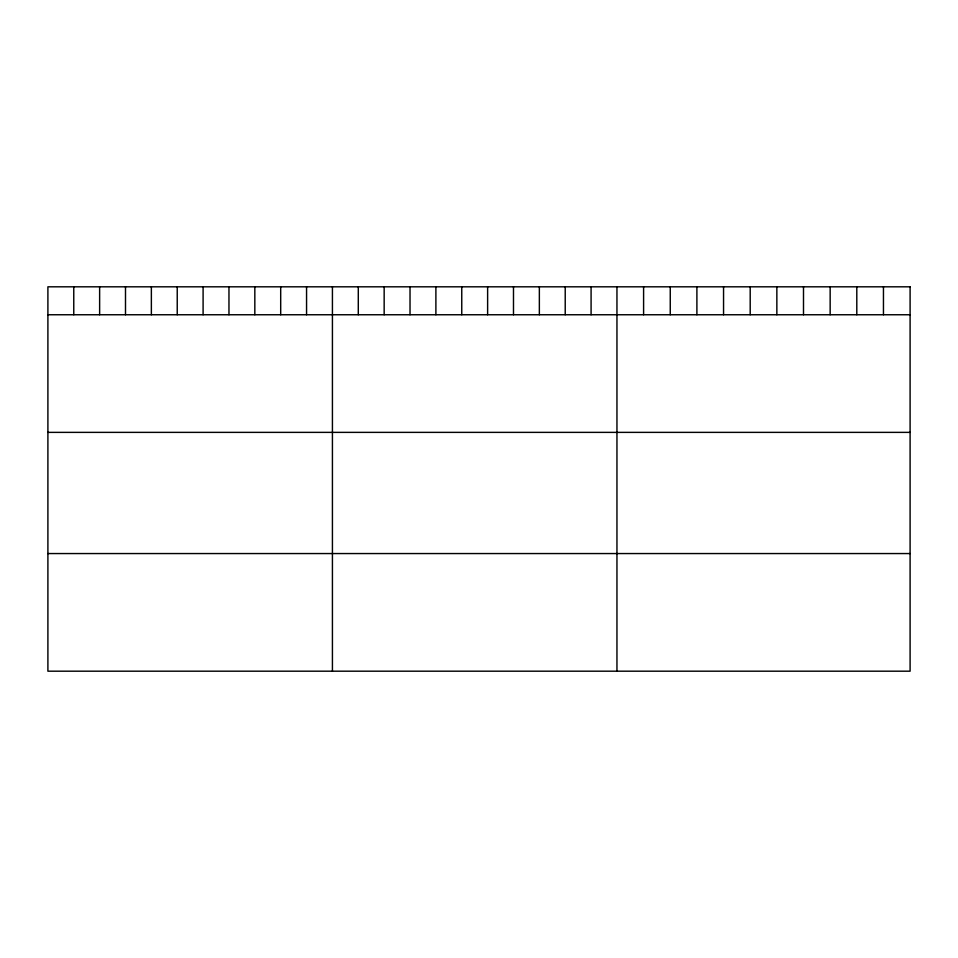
<?xml version="1.0" encoding="UTF-8"?>
<svg xmlns="http://www.w3.org/2000/svg" width="958" height="958" viewBox="0 0 958 958"><rect width="100%" height="100%" fill="white"/><g stroke="black" fill="none" stroke-linecap="round" stroke-linejoin="round"><path stroke-width="1.44" d="M47.9 314.751L910.1 314.751M47.9 432.369L910.1 432.369M47.9 553.556L910.1 553.556M883.456 286.813L883.456 314.751M856.799 286.813L856.799 314.751M830.155 286.813L830.155 314.751M803.499 286.813L803.499 314.751M776.854 286.813L776.854 314.751M750.198 286.813L750.198 314.751M723.553 286.813L723.553 314.751M696.897 286.813L696.897 314.751M670.253 286.813L670.253 314.751M643.596 286.813L643.596 314.751M616.952 286.813L616.952 671.187M591.086 286.813L591.086 314.751M565.22 286.813L565.22 314.751M539.354 286.813L539.354 314.751M513.488 286.813L513.488 314.751M487.622 286.813L487.622 314.751M461.756 286.813L461.756 314.751M435.89 286.813L435.89 314.751M410.024 286.813L410.024 314.751M384.158 286.813L384.158 314.751M358.292 286.813L358.292 314.751M332.426 286.813L332.426 671.187M306.56 286.813L306.56 314.751M280.694 286.813L280.694 314.751M254.828 286.813L254.828 314.751M228.962 286.813L228.962 314.751M203.096 286.813L203.096 314.751M177.23 286.813L177.23 314.751M151.364 286.813L151.364 314.751M125.498 286.813L125.498 314.751M99.632 286.813L99.632 314.751M73.766 286.813L73.766 314.751M910.1 286.813L47.9 286.813L47.9 671.187L910.1 671.187L910.1 286.813"/></g></svg>
